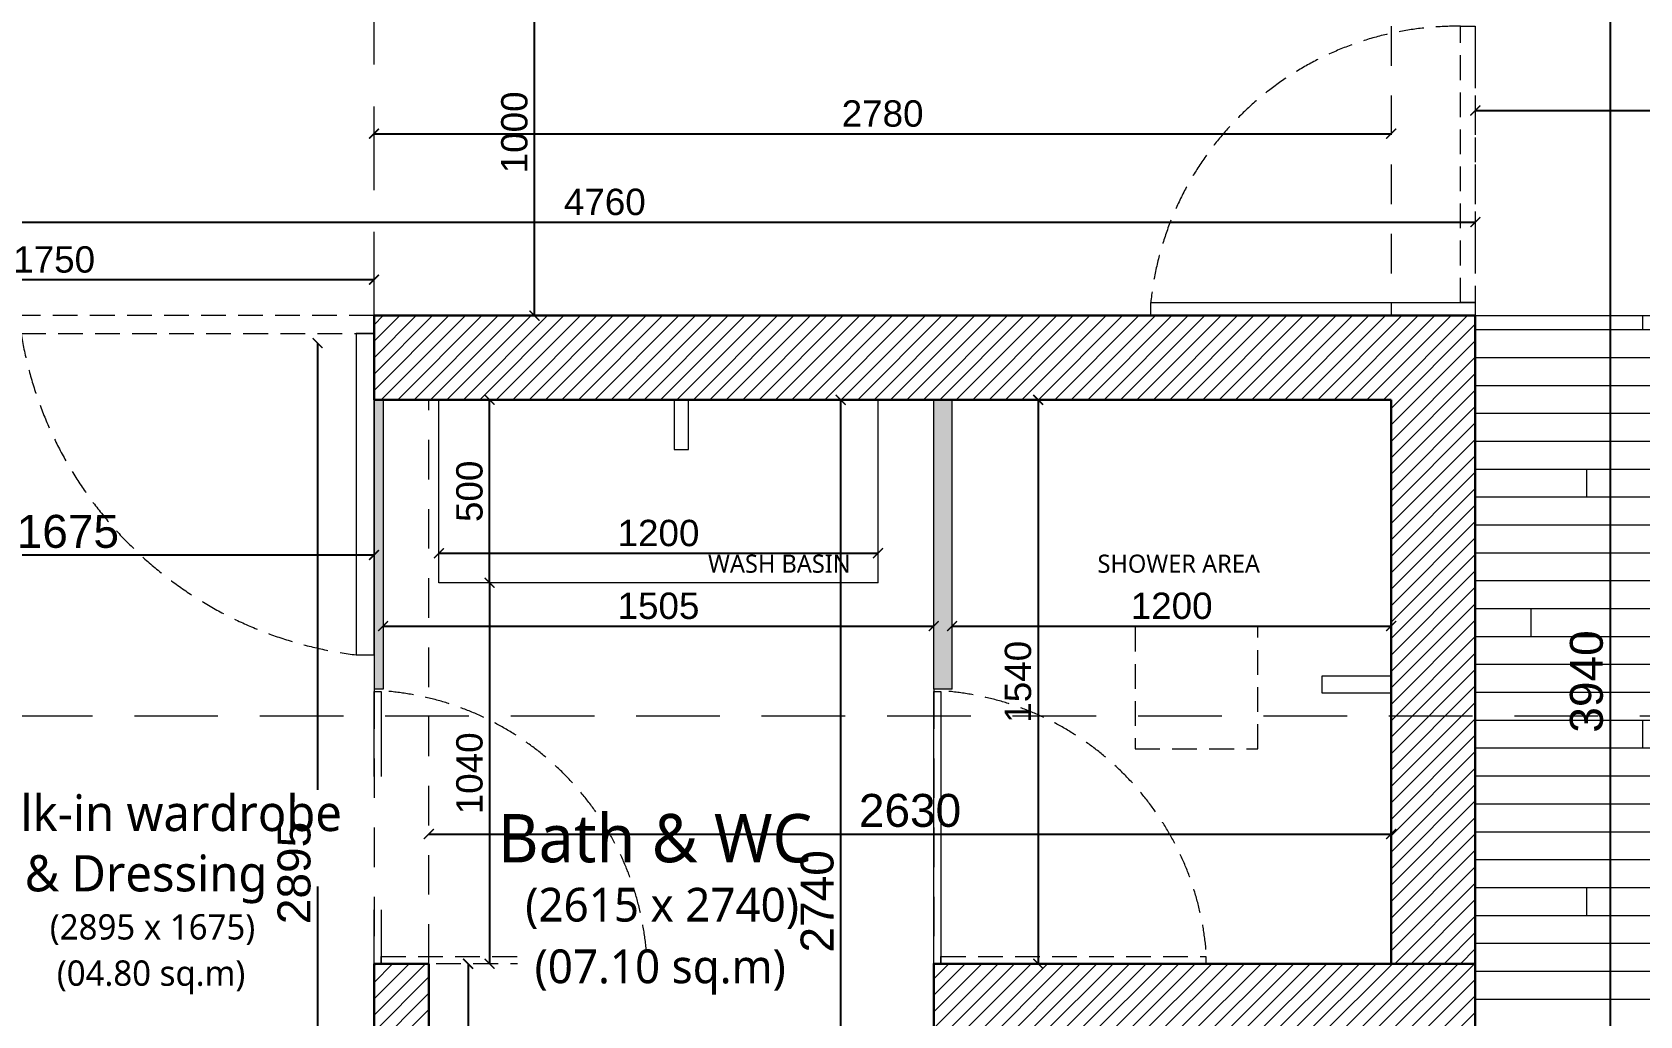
# Model space of a CAD drawing. Header units: millimetres. Extents: x 922141 to 965068, y 34629 to 256118.
# Drawn here: x 938773 to 943167, y 139279 to 141966 of the extents above; entities that cross this region are included whole.
import ezdxf

# ---------------------------------------------------------------- set-up
doc = ezdxf.new("R2010")
doc.units = ezdxf.units.MM
doc.header["$PDMODE"] = 35
for name, pattern in [('DASHED', [19.05, 12.7, -6.35]), ('DASHED2', [0.375, 0.25, -0.125]), ('HIDDEN', [0.35, 0.2, -0.15])]:
    doc.linetypes.add(name, pattern=pattern)
doc.layers.get('0').update_dxf_attribs({"plot": 0})
doc.layers.get('Defpoints').update_dxf_attribs({"color": 6})
for name, color, linetype, lineweight in [('A-HATCH', 251, 'Continuous', 9), ('HATCH', 8, 'Continuous', 5), ('MCA__ ARREDO', 133, 'Continuous', 5), ('MCA__ FINESTRE', 111, 'Continuous', 5), ('MCA__ LANDSCAPE', 136, 'Continuous', 5), ('MCA__ LAYOUT TESTO', 6, 'Continuous', 5), ('MCA__ MURI ESISTENTI SEZIONATI', 30, 'Continuous', 30), ('MCA__ SCALE', 154, 'Continuous', 18)]:
    doc.layers.add(name, color=color, linetype=linetype, lineweight=lineweight)
doc.layers.add('MCA__ FACCIATA', color=140, linetype='Continuous')
doc.styles.get("Standard").update_dxf_attribs({"font": 'arial.ttf'})
doc.dimstyles.new('ISO-25', dxfattribs={"dimtxt": 250, "dimasz": 20, "dimexe": 1.25, "dimexo": 0.625, "dimtad": 1, "dimdec": 1, "dimrnd": 5, "dimtxsty": 'Standard', "dimcen": 2.5, "dimadec": 0, "dimazin": 0, "dimtfac": 1, "dimtdec": 1, "dimtmove": 0, "dimatfit": 3, "dimfxl": 1, "dimarcsym": 0})

# ---------------------------------------------------------------- blocks, each defined once
blk = doc.blocks.new('_ArchTick')
at = {"color": 0, "linetype": 'ByBlock', "const_width": 0.15}
blk.add_lwpolyline([(-0.5, -0.5), (0.5, 0.5)], dxfattribs=at)
blk = doc.blocks.new('*D157')
at = {"layer": 'Defpoints', "color": 0, "transparency": 16777216}
for p in [(939706.9, 141691.9), (942486.9, 141691.9), (942486.9, 141688.3)]:
    blk.add_point(p, dxfattribs=at)
at = {"layer": 'MCA__ FACCIATA', "color": 0, "lineweight": -2, "transparency": 16777216}
blk.add_line((939706.9, 141688.3), (942486.9, 141688.3), dxfattribs=at)
at = {"layer": 'MCA__ FACCIATA', "color": 0, "lineweight": -2, "transparency": 16777216, "xscale": 27, "yscale": 27, "zscale": 27, "rotation": 180}
blk.add_blockref('_ArchTick', (939706.9, 141688.3), dxfattribs=at)
at = {"layer": 'MCA__ FACCIATA', "color": 0, "lineweight": -2, "transparency": 16777216, "xscale": 27, "yscale": 27, "zscale": 27}
blk.add_blockref('_ArchTick', (942486.9, 141688.3), dxfattribs=at)
at = {"layer": 'MCA__ FACCIATA', "color": 0, "lineweight": 0, "transparency": 16777216, "insert": (941096.9, 141743), "char_height": 72, "attachment_point": 5}
blk.add_mtext('2780', dxfattribs=at)
blk = doc.blocks.new('*D160')
at = {"layer": 'Defpoints', "color": 0, "transparency": 16777216}
for p in [(943110.8, 142162.4), (943085, 138221.4), (943110.8, 138221.4)]:
    blk.add_point(p, dxfattribs=at)
at = {"layer": 'MCA__ FACCIATA', "color": 0, "lineweight": -2, "transparency": 16777216}
blk.add_line((943085, 142162.4), (943085, 138221.4), dxfattribs=at)
at = {"layer": 'MCA__ FACCIATA', "color": 0, "lineweight": -2, "transparency": 16777216, "xscale": 27, "yscale": 27, "zscale": 27}
for p, rotation in [((943085, 142162.4), 90), ((943085, 138221.4), 270)]:
    blk.add_blockref('_ArchTick', p, dxfattribs=dict(at, rotation=rotation))
at = {"layer": 'MCA__ FACCIATA', "color": 0, "lineweight": 0, "transparency": 16777216, "insert": (943021, 140191.9), "char_height": 90, "attachment_point": 5, "rotation": 90}
blk.add_mtext('3940', dxfattribs=at)
blk = doc.blocks.new('*D135')
at = {"layer": 'Defpoints', "color": 0, "transparency": 16777216}
for p in [(946816.9, 141751.7), (942716.9, 141631.1), (946816.9, 141631.1)]:
    blk.add_point(p, dxfattribs=at)
at = {"layer": 'MCA__ FACCIATA', "color": 0, "lineweight": -2, "transparency": 16777216}
blk.add_line((942716.9, 141751.7), (946816.9, 141751.7), dxfattribs=at)
at = {"layer": 'MCA__ FACCIATA', "color": 0, "lineweight": -2, "transparency": 16777216, "xscale": 27, "yscale": 27, "zscale": 27, "rotation": 180}
blk.add_blockref('_ArchTick', (942716.9, 141751.7), dxfattribs=at)
at = {"layer": 'MCA__ FACCIATA', "color": 0, "lineweight": -2, "transparency": 16777216, "xscale": 27, "yscale": 27, "zscale": 27}
blk.add_blockref('_ArchTick', (946816.9, 141751.7), dxfattribs=at)
at = {"layer": 'MCA__ FACCIATA', "color": 0, "lineweight": 0, "transparency": 16777216, "insert": (944766.9, 141815.7), "char_height": 90, "attachment_point": 5}
blk.add_mtext('4100', dxfattribs=at)
blk = doc.blocks.new('*D143')
at = {"layer": 'Defpoints', "color": 0, "transparency": 16777216}
for p in [(939706.9, 141289.6), (937958.5, 141046.4), (939706.9, 141046.4)]:
    blk.add_point(p, dxfattribs=at)
at = {"layer": 'MCA__ FACCIATA', "color": 0, "lineweight": -2, "transparency": 16777216}
blk.add_line((937958.5, 141289.6), (939706.9, 141289.6), dxfattribs=at)
at = {"layer": 'MCA__ FACCIATA', "color": 0, "lineweight": -2, "transparency": 16777216, "xscale": 27, "yscale": 27, "zscale": 27, "rotation": 180}
blk.add_blockref('_ArchTick', (937958.5, 141289.6), dxfattribs=at)
at = {"layer": 'MCA__ FACCIATA', "color": 0, "lineweight": -2, "transparency": 16777216, "xscale": 27, "yscale": 27, "zscale": 27}
blk.add_blockref('_ArchTick', (939706.9, 141289.6), dxfattribs=at)
at = {"layer": 'MCA__ FACCIATA', "color": 0, "lineweight": 0, "transparency": 16777216, "insert": (938832.7, 141344.3), "char_height": 72, "attachment_point": 5}
blk.add_mtext('1750', dxfattribs=at)
blk = doc.blocks.new('*D145')
at = {"layer": 'Defpoints', "color": 0, "transparency": 16777216}
for p in [(939540.7, 141116.4), (939540.7, 138221.4), (939552.7, 138221.4)]:
    blk.add_point(p, dxfattribs=at)
at = {"layer": 'MCA__ FACCIATA', "color": 0, "lineweight": -2, "transparency": 16777216}
blk.add_line((939552.7, 141116.4), (939552.7, 138221.4), dxfattribs=at)
at = {"layer": 'MCA__ FACCIATA', "color": 0, "lineweight": -2, "transparency": 16777216, "xscale": 27, "yscale": 27, "zscale": 27}
for p, rotation in [((939552.7, 141116.4), 90), ((939552.7, 138221.4), 270)]:
    blk.add_blockref('_ArchTick', p, dxfattribs=dict(at, rotation=rotation))
at = {"layer": 'MCA__ FACCIATA', "color": 0, "lineweight": 0, "transparency": 16777216, "insert": (939488.8, 139668.9), "char_height": 90, "attachment_point": 5, "rotation": 90}
blk.add_mtext('2895', dxfattribs=at)
blk = doc.blocks.new('*D153')
at = {"layer": 'Defpoints', "color": 0, "transparency": 16777216}
for p in [(938033.5, 140545.5), (938033.5, 140537.4), (939706.9, 140545.5)]:
    blk.add_point(p, dxfattribs=at)
at = {"layer": 'MCA__ FACCIATA', "color": 0, "lineweight": -2, "transparency": 16777216}
blk.add_line((939706.9, 140537.4), (938033.5, 140537.4), dxfattribs=at)
at = {"layer": 'MCA__ FACCIATA', "color": 0, "lineweight": -2, "transparency": 16777216, "xscale": 27, "yscale": 27, "zscale": 27, "rotation": 180}
blk.add_blockref('_ArchTick', (938033.5, 140537.4), dxfattribs=at)
at = {"layer": 'MCA__ FACCIATA', "color": 0, "lineweight": -2, "transparency": 16777216, "xscale": 27, "yscale": 27, "zscale": 27}
blk.add_blockref('_ArchTick', (939706.9, 140537.4), dxfattribs=at)
at = {"layer": 'MCA__ FACCIATA', "color": 0, "lineweight": 0, "transparency": 16777216, "insert": (938870.2, 140601.4), "char_height": 90, "attachment_point": 5}
blk.add_mtext('1675', dxfattribs=at)
blk = doc.blocks.new('*D154')
at = {"layer": 'Defpoints', "color": 0, "transparency": 16777216}
for p in [(939914.7, 139420.9), (939914.7, 138221.4), (939964, 138221.4)]:
    blk.add_point(p, dxfattribs=at)
at = {"layer": 'MCA__ FACCIATA', "color": 0, "lineweight": -2, "transparency": 16777216}
blk.add_line((939964, 139420.9), (939964, 138221.4), dxfattribs=at)
at = {"layer": 'MCA__ FACCIATA', "color": 0, "lineweight": -2, "transparency": 16777216, "xscale": 27, "yscale": 27, "zscale": 27}
for p, rotation in [((939964, 139420.9), 90), ((939964, 138221.4), 270)]:
    blk.add_blockref('_ArchTick', p, dxfattribs=dict(at, rotation=rotation))
at = {"layer": 'MCA__ FACCIATA', "color": 0, "lineweight": 0, "transparency": 16777216, "insert": (939909.2, 138821.1), "char_height": 72, "attachment_point": 5, "rotation": 90}
blk.add_mtext('1200', dxfattribs=at)
blk = doc.blocks.new('*D155')
at = {"layer": 'Defpoints', "color": 0, "transparency": 16777216}
for p in [(940022.8, 140461.4), (940022.8, 139420.9), (940022.8, 139420.9)]:
    blk.add_point(p, dxfattribs=at)
at = {"layer": 'MCA__ FACCIATA', "color": 0, "lineweight": -2, "transparency": 16777216}
blk.add_line((940022.8, 140461.4), (940022.8, 139420.9), dxfattribs=at)
at = {"layer": 'MCA__ FACCIATA', "color": 0, "lineweight": -2, "transparency": 16777216, "xscale": 27, "yscale": 27, "zscale": 27}
for p, rotation in [((940022.8, 140461.4), 90), ((940022.8, 139420.9), 270)]:
    blk.add_blockref('_ArchTick', p, dxfattribs=dict(at, rotation=rotation))
at = {"layer": 'MCA__ FACCIATA', "color": 0, "lineweight": 0, "transparency": 16777216, "insert": (939968.1, 139941.1), "char_height": 72, "attachment_point": 5, "rotation": 90}
blk.add_mtext('1040', dxfattribs=at)
blk = doc.blocks.new('*D147')
at = {"layer": 'Defpoints', "color": 0, "transparency": 16777216}
for p in [(940022.8, 140961.4), (940073.1, 140961.4), (940073.1, 140461.4)]:
    blk.add_point(p, dxfattribs=at)
at = {"layer": 'MCA__ FACCIATA', "color": 0, "lineweight": -2, "transparency": 16777216}
blk.add_line((940022.8, 140461.4), (940022.8, 140961.4), dxfattribs=at)
at = {"layer": 'MCA__ FACCIATA', "color": 0, "lineweight": -2, "transparency": 16777216, "xscale": 27, "yscale": 27, "zscale": 27}
for p, rotation in [((940022.8, 140961.4), 90), ((940022.8, 140461.4), 270)]:
    blk.add_blockref('_ArchTick', p, dxfattribs=dict(at, rotation=rotation))
at = {"layer": 'MCA__ FACCIATA', "color": 0, "lineweight": 0, "transparency": 16777216, "insert": (939968.1, 140711.4), "char_height": 72, "attachment_point": 5, "rotation": 90}
blk.add_mtext('500', dxfattribs=at)
blk = doc.blocks.new('*D186')
at = {"layer": 'Defpoints', "color": 0, "transparency": 16777216}
for p in [(939731.9, 140394.9), (941236.9, 140394.9), (941236.9, 140343.4)]:
    blk.add_point(p, dxfattribs=at)
at = {"layer": 'MCA__ FACCIATA', "color": 0, "lineweight": -2, "transparency": 16777216}
blk.add_line((939731.9, 140343.4), (941236.9, 140343.4), dxfattribs=at)
at = {"layer": 'MCA__ FACCIATA', "color": 0, "lineweight": -2, "transparency": 16777216, "xscale": 27, "yscale": 27, "zscale": 27, "rotation": 180}
blk.add_blockref('_ArchTick', (939731.9, 140343.4), dxfattribs=at)
at = {"layer": 'MCA__ FACCIATA', "color": 0, "lineweight": -2, "transparency": 16777216, "xscale": 27, "yscale": 27, "zscale": 27}
blk.add_blockref('_ArchTick', (941236.9, 140343.4), dxfattribs=at)
at = {"layer": 'MCA__ FACCIATA', "color": 0, "lineweight": 0, "transparency": 16777216, "insert": (940484.4, 140398.2), "char_height": 72, "attachment_point": 5}
blk.add_mtext('1505', dxfattribs=at)
blk = doc.blocks.new('*D187')
at = {"layer": 'Defpoints', "color": 0, "transparency": 16777216}
for p in [(941286.9, 140421.9), (942486.9, 140421.9), (942486.9, 140343.4)]:
    blk.add_point(p, dxfattribs=at)
at = {"layer": 'MCA__ FACCIATA', "color": 0, "lineweight": -2, "transparency": 16777216}
blk.add_line((941286.9, 140343.4), (942486.9, 140343.4), dxfattribs=at)
at = {"layer": 'MCA__ FACCIATA', "color": 0, "lineweight": -2, "transparency": 16777216, "xscale": 27, "yscale": 27, "zscale": 27, "rotation": 180}
blk.add_blockref('_ArchTick', (941286.9, 140343.4), dxfattribs=at)
at = {"layer": 'MCA__ FACCIATA', "color": 0, "lineweight": -2, "transparency": 16777216, "xscale": 27, "yscale": 27, "zscale": 27}
blk.add_blockref('_ArchTick', (942486.9, 140343.4), dxfattribs=at)
at = {"layer": 'MCA__ FACCIATA', "color": 0, "lineweight": 0, "transparency": 16777216, "insert": (941886.9, 140398.2), "char_height": 72, "attachment_point": 5}
blk.add_mtext('1200', dxfattribs=at)
blk = doc.blocks.new('*D188')
at = {"layer": 'Defpoints', "color": 0, "transparency": 16777216}
for p in [(941561.3, 140961.4), (941522.1, 139420.9), (941561.3, 139420.9)]:
    blk.add_point(p, dxfattribs=at)
at = {"layer": 'MCA__ FACCIATA', "color": 0, "lineweight": -2, "transparency": 16777216}
blk.add_line((941522.1, 140961.4), (941522.1, 139420.9), dxfattribs=at)
at = {"layer": 'MCA__ FACCIATA', "color": 0, "lineweight": -2, "transparency": 16777216, "xscale": 27, "yscale": 27, "zscale": 27}
for p, rotation in [((941522.1, 140961.4), 90), ((941522.1, 139420.9), 270)]:
    blk.add_blockref('_ArchTick', p, dxfattribs=dict(at, rotation=rotation))
at = {"layer": 'MCA__ FACCIATA', "color": 0, "lineweight": 0, "transparency": 16777216, "insert": (941467.3, 140191.1), "char_height": 72, "attachment_point": 5, "rotation": 90}
blk.add_mtext('1540', dxfattribs=at)
blk = doc.blocks.new('*D189')
at = {"layer": 'Defpoints', "color": 0, "transparency": 16777216}
for p in [(939884.4, 140542.4), (941084.4, 140542.4), (941084.4, 140542.4)]:
    blk.add_point(p, dxfattribs=at)
at = {"layer": 'MCA__ FACCIATA', "color": 0, "lineweight": -2, "transparency": 16777216}
blk.add_line((939884.4, 140542.4), (941084.4, 140542.4), dxfattribs=at)
at = {"layer": 'MCA__ FACCIATA', "color": 0, "lineweight": -2, "transparency": 16777216, "xscale": 27, "yscale": 27, "zscale": 27, "rotation": 180}
blk.add_blockref('_ArchTick', (939884.4, 140542.4), dxfattribs=at)
at = {"layer": 'MCA__ FACCIATA', "color": 0, "lineweight": -2, "transparency": 16777216, "xscale": 27, "yscale": 27, "zscale": 27}
blk.add_blockref('_ArchTick', (941084.4, 140542.4), dxfattribs=at)
at = {"layer": 'MCA__ FACCIATA', "color": 0, "lineweight": 0, "transparency": 16777216, "insert": (940484.4, 140597.1), "char_height": 72, "attachment_point": 5}
blk.add_mtext('1200', dxfattribs=at)
blk = doc.blocks.new('*D190')
at = {"layer": 'Defpoints', "color": 0, "transparency": 16777216}
for p in [(939856.9, 139802.7), (942486.9, 139802.7), (942486.9, 139775.3)]:
    blk.add_point(p, dxfattribs=at)
at = {"layer": 'MCA__ FACCIATA', "color": 0, "lineweight": -2, "transparency": 16777216}
blk.add_line((939856.9, 139775.3), (942486.9, 139775.3), dxfattribs=at)
at = {"layer": 'MCA__ FACCIATA', "color": 0, "lineweight": -2, "transparency": 16777216, "xscale": 27, "yscale": 27, "zscale": 27, "rotation": 180}
blk.add_blockref('_ArchTick', (939856.9, 139775.3), dxfattribs=at)
at = {"layer": 'MCA__ FACCIATA', "color": 0, "lineweight": -2, "transparency": 16777216, "xscale": 27, "yscale": 27, "zscale": 27}
blk.add_blockref('_ArchTick', (942486.9, 139775.3), dxfattribs=at)
at = {"layer": 'MCA__ FACCIATA', "color": 0, "lineweight": 0, "transparency": 16777216, "insert": (941171.9, 139839.2), "char_height": 90, "attachment_point": 5}
blk.add_mtext('2630', dxfattribs=at)
blk = doc.blocks.new('*D191')
at = {"layer": 'Defpoints', "color": 0, "transparency": 16777216}
for p in [(940938.8, 140961.4), (940938.8, 138221.4), (940982.3, 138221.4)]:
    blk.add_point(p, dxfattribs=at)
at = {"layer": 'MCA__ FACCIATA', "color": 0, "lineweight": -2, "transparency": 16777216}
blk.add_line((940982.3, 140961.4), (940982.3, 138221.4), dxfattribs=at)
at = {"layer": 'MCA__ FACCIATA', "color": 0, "lineweight": -2, "transparency": 16777216, "xscale": 27, "yscale": 27, "zscale": 27}
for p, rotation in [((940982.3, 140961.4), 90), ((940982.3, 138221.4), 270)]:
    blk.add_blockref('_ArchTick', p, dxfattribs=dict(at, rotation=rotation))
at = {"layer": 'MCA__ FACCIATA', "color": 0, "lineweight": 0, "transparency": 16777216, "insert": (940918.4, 139591.4), "char_height": 90, "attachment_point": 5, "rotation": 90}
blk.add_mtext('2740', dxfattribs=at)
blk = doc.blocks.new('*D194')
at = {"layer": 'Defpoints', "color": 0, "transparency": 16777216}
for p in [(940145.6, 142192.4), (940145.6, 142192.4), (940145.6, 141191.4)]:
    blk.add_point(p, dxfattribs=at)
at = {"layer": 'MCA__ FACCIATA', "color": 0, "lineweight": -2, "transparency": 16777216}
blk.add_line((940145.6, 141191.4), (940145.6, 142192.4), dxfattribs=at)
at = {"layer": 'MCA__ FACCIATA', "color": 0, "lineweight": -2, "transparency": 16777216, "xscale": 27, "yscale": 27, "zscale": 27}
for p, rotation in [((940145.6, 142192.4), 90), ((940145.6, 141191.4), 270)]:
    blk.add_blockref('_ArchTick', p, dxfattribs=dict(at, rotation=rotation))
at = {"layer": 'MCA__ FACCIATA', "color": 0, "lineweight": 0, "transparency": 16777216, "insert": (940090.8, 141691.9), "char_height": 72, "attachment_point": 5, "rotation": 90}
blk.add_mtext('1000', dxfattribs=at)
blk = doc.blocks.new('*D195')
at = {"layer": 'Defpoints', "color": 0, "transparency": 16777216}
for p in [(942716.9, 141446.8), (937958.5, 141191.4), (942716.9, 141191.4)]:
    blk.add_point(p, dxfattribs=at)
at = {"layer": 'MCA__ FACCIATA', "color": 0, "lineweight": -2, "transparency": 16777216}
blk.add_line((937958.5, 141446.8), (942716.9, 141446.8), dxfattribs=at)
at = {"layer": 'MCA__ FACCIATA', "color": 0, "lineweight": -2, "transparency": 16777216, "xscale": 27, "yscale": 27, "zscale": 27, "rotation": 180}
blk.add_blockref('_ArchTick', (937958.5, 141446.8), dxfattribs=at)
at = {"layer": 'MCA__ FACCIATA', "color": 0, "lineweight": -2, "transparency": 16777216, "xscale": 27, "yscale": 27, "zscale": 27}
blk.add_blockref('_ArchTick', (942716.9, 141446.8), dxfattribs=at)
at = {"layer": 'MCA__ FACCIATA', "color": 0, "lineweight": 0, "transparency": 16777216, "insert": (940337.7, 141501.6), "char_height": 72, "attachment_point": 5}
blk.add_mtext('4760', dxfattribs=at)

msp = doc.modelspace()

# ---------------------------------------------------------------- hatches: boundary and pattern name
at = {"layer": 'A-HATCH', "ltscale": 600, "true_color": 0xc7c8ca}
h = msp.add_hatch(dxfattribs=at)
h.set_pattern_fill('BOARD', color=9, scale=3)
h.set_pattern_definition([(0, (295321.784, -305455.125), (0, 76.2), []), (90, (295321.78, -305455.12), (-304.8, 304.8), [76.2, -1066.8]), (90, (295778.98, -305302.72), (-304.8, 304.8), [76.2, -1066.8])])
h.paths.add_polyline_path([(944766.89, 141191.36), (946816.89, 141191.36), (946816.89, 141004.36), (946816.89, 140554.36), (946816.89, 140444.36), (946816.89, 138221.36), (946661.89, 138221.36), (946616.73, 138221.36), (946268.84, 138574.07), (946765.66, 138574.07), (946765.66, 140368.93), (946165.66, 140368.93), (946165.66, 138678.69), (945425.16, 139429.45), (945425.16, 139775.19), (945246.46, 139775.19), (945246.46, 139952.24), (944909.53, 139952.24), (944766.89, 140096.86), (944766.89, 140404.36), (946016.89, 140404.36), (946016.89, 141004.36), (944766.89, 141004.36)])
h.paths.add_polyline_path([(942962.53, 138221.36), (944287.31, 139598.38), (944287.31, 139597.41), (944860.58, 139597.41), (944860.58, 138816.03), (945425.16, 138816.03), (945425.16, 139429.45), (946165.66, 138678.69), (946165.66, 138624.07), (946165.66, 138574.07), (946268.84, 138574.07), (946616.73, 138221.36)])
h.paths.add_polyline_path([(944638.4, 138526.42), (944638.4, 138416.14), (944892.83, 138416.14), (944892.83, 138526.42)], flags=16)
h.paths.add_polyline_path([(944136.81, 138978.89), (944136.81, 138786.11), (945584, 138786.11), (945584, 138978.89)])
h.paths.add_polyline_path([(942716.89, 140096.86), (944766.89, 140096.86), (944627.76, 139952.24), (944287.31, 139952.24), (944287.31, 139598.38), (942962.53, 138221.36), (942871.89, 138221.36), (942716.89, 138221.36)])
h.paths.add_polyline_path([(943213.15, 139504.14), (943323.43, 139504.14), (943323.43, 139757.69), (943213.15, 139757.69)], flags=16)
h.paths.add_polyline_path([(942716.89, 140096.86), (942716.89, 141191.36), (944766.89, 141191.36), (944766.89, 141004.36), (943516.89, 141004.36), (943516.89, 140404.36), (944766.89, 140404.36), (944766.89, 140096.86)])
h.paths.add_polyline_path([(944045.58, 139473.26), (944045.58, 139268.75), (945433.12, 139268.75), (945433.12, 139473.26)])
h.paths.add_polyline_path([(944363.17, 139285.2), (944363.17, 139112.21), (945129.96, 139112.21), (945129.96, 139285.2)])
h.paths.add_polyline_path([(944386.37, 139128.48), (944386.37, 138941.5), (945082.4, 138941.5), (945082.4, 139128.48)])
h.paths.add_polyline_path([(942950.41, 140029.39), (943088.36, 140029.39), (943088.36, 140343.77), (942950.41, 140343.77)])
h.paths.add_polyline_path([(944045.58, 139473.26), (944045.58, 139268.75), (945433.12, 139268.75), (945433.12, 139473.26)])
h.paths.add_polyline_path([(942950.41, 140029.39), (943088.36, 140029.39), (943088.36, 140343.77), (942950.41, 140343.77)])
at = {"layer": 'MCA__ LANDSCAPE'}
h = msp.add_hatch(color=256, dxfattribs=at)
h.dxf.hatch_style = 1
h.paths.add_polyline_path([(941236.89, 140170.85), (941286.89, 140170.85), (941286.89, 140961.36), (941236.89, 140961.36)])
h.paths.add_polyline_path([(939706.89, 140170.85), (939706.89, 140961.36), (939731.89, 140961.36), (939731.89, 140170.85)])
at = {"layer": 'MCA__ SCALE'}
h = msp.add_hatch(dxfattribs=at)
h.set_pattern_fill('ANSI31', color=256, scale=10)
h.set_pattern_definition([(45, (302495.456, -40380.863), (-22.4506403, 22.4506403), [])])
h.paths.add_polyline_path([(941236.89, 139420.85), (941236.89, 138221.36), (941236.89, 137991.36), (942486.89, 137991.36), (942486.89, 137726.97), (942871.89, 138127.15), (942871.89, 138221.36), (941486.89, 138221.36), (941486.89, 139220.85), (942716.89, 139220.85), (942716.89, 139420.85)])

# ---------------------------------------------------------------- linework, layer by layer
at = {"layer": 'HATCH', "linetype": 'HIDDEN', "lineweight": 9, "ltscale": 540}
for p, q in [((942486.89, 141981.85), (942486.89, 141191.36)), ((942716.89, 141981.85), (942716.89, 141046.36))]:
    msp.add_line(p, q, dxfattribs=at)
at = {"layer": 'MCA__ ARREDO', "lineweight": 9}
for p, q in [((942716.89, 141191.36), (946816.89, 141191.36)), ((939884.39, 140461.36), (939884.39, 140961.36))]:
    msp.add_line(p, q, dxfattribs=at)
at = {"layer": 'MCA__ ARREDO', "linetype": 'DASHED2', "lineweight": 9, "ltscale": 270}
for points in [[(942676.79, 141227.45), (942676.79, 141981.85), (942716.89, 141981.85), (942716.89, 141227.45)], [(939706.89, 141191.36), (938742.25, 141191.36), (938742.25, 141142.59), (939706.89, 141142.59)], [(942122.72, 140340.95), (941787.36, 140340.95), (941787.36, 140007.96), (942122.72, 140007.96)]]:
    msp.add_lwpolyline(points, close=True, dxfattribs=at)
at = {"layer": 'MCA__ ARREDO', "lineweight": 9}
for points in [[(942716.89, 141191.36), (941829.73, 141191.36), (941829.73, 141227.45), (942716.89, 141227.45)], [(939658.12, 141142.59), (939658.12, 140264.73), (939706.89, 140264.73), (939706.89, 141142.59)], [(940566.42, 140961.36), (940527.35, 140961.36), (940527.35, 140825.84), (940566.42, 140825.84)], [(942486.89, 140206.13), (942297.44, 140206.13), (942297.44, 140161.08), (942486.89, 140161.08)]]:
    msp.add_lwpolyline(points, close=True, dxfattribs=at)
at = {"layer": 'MCA__ ARREDO', "linetype": 'DASHED2', "lineweight": 9, "ltscale": 270}
for centre, radius, start, end in [((942667.43, 141139.62), 842.29, 89.36353, 174.01406), ((939786.12, 141314.96), 1058, 189.37643, 263.0511)]:
    msp.add_arc(centre, radius, start, end, dxfattribs=at)
at = {"layer": 'MCA__ FINESTRE', "linetype": 'DASHED', "ltscale": 18}
for p, q in [((939706.89, 141191.36), (939706.89, 142192.36)), ((944766.89, 140096.86), (934728.07, 140096.86))]:
    msp.add_line(p, q, dxfattribs=at)
at = {"layer": 'MCA__ MURI ESISTENTI SEZIONATI'}
for p, q in [((939706.89, 140961.36), (939706.89, 141191.36)), ((939706.89, 141191.36), (942716.89, 141191.36)), ((942716.89, 141191.36), (942716.89, 139220.85)), ((942486.89, 140961.36), (939706.89, 140961.36)), ((942486.89, 139420.85), (942486.89, 140961.36)), ((939706.89, 137991.36), (939706.89, 139420.85)), ((939856.89, 139420.85), (939706.89, 139420.85)), ((939856.89, 138221.36), (939856.89, 139420.85))]:
    msp.add_line(p, q, dxfattribs=at)
msp.add_lwpolyline([(942716.89, 139420.85), (941236.89, 139420.85), (941236.89, 137991.36), (942486.89, 137991.36), (942486.89, 137771.36)], dxfattribs=at)
at = {"layer": 'MCA__ SCALE'}
for p, q in [((939706.89, 140961.36), (939706.89, 140170.85)), ((939731.89, 140961.36), (939731.89, 140170.85)), ((941236.89, 140170.85), (941236.89, 140961.36)), ((941286.89, 140170.85), (941286.89, 140961.36)), ((939731.89, 140170.85), (939706.89, 140170.85)), ((941286.89, 140170.85), (941236.89, 140170.85))]:
    msp.add_line(p, q, dxfattribs=at)
at = {"layer": 'MCA__ SCALE', "lineweight": 9}
msp.add_lwpolyline([(939706.89, 139420.85), (939706.89, 140165.04), (939726.47, 140165.04), (939726.47, 139420.85)], close=True, dxfattribs=at)
at = {"layer": 'MCA__ SCALE', "linetype": 'DASHED2', "lineweight": 9, "ltscale": 270}
for points in [[(939726.47, 139440.43), (940450.78, 139440.43), (940450.78, 139420.85), (939726.47, 139420.85)], [(941256.47, 139440.43), (941980.78, 139440.43), (941980.78, 139420.85), (941256.47, 139420.85)]]:
    msp.add_lwpolyline(points, close=True, dxfattribs=at)

# ---------------------------------------------------------------- texts
at = {"layer": 'MCA__ LAYOUT TESTO', "color": 14, "insert": (938820.95, 139556.25), "char_height": 69.2139, "attachment_point": 1, "bg_fill": 2}
msp.add_mtext_dynamic_manual_height_columns('{\\fSegoe UI Light|b0|i0|c0|p34;(2895 x 1675)}', width=735.5127, gutter_width=1, heights=[0], dxfattribs=at)

# ---------------------------------------------------------------- dimensions: what is measured, and where the dimension line sits
at = {"layer": 'MCA__ FACCIATA', "color": 252, "lineweight": 0, "true_color": 0x939598}
for p1, p2, distance, override, picture, middle in [((940145.59, 141191.36), (940145.59, 142192.36), 0, {"dimtxt": 72, "dimasz": 27, "dimgap": 18, "dimblk1": 'ArchTick', "dimblk2": 'ArchTick', "dimsah": 1, "dimse1": 1, "dimse2": 1}, '*D194', (940090.83, 141691.86)), ((943110.77, 142162.36), (943110.77, 138221.36), -25.81, {"dimtxt": 90, "dimasz": 27, "dimgap": 18, "dimblk1": 'ArchTick', "dimblk2": 'ArchTick', "dimsah": 1, "dimse1": 1, "dimse2": 1}, '*D160', (943020.98, 140191.86)), ((942716.89, 141631.1), (946816.89, 141631.1), 120.63, {"dimtxt": 90, "dimasz": 27, "dimgap": 18, "dimblk1": 'ArchTick', "dimblk2": 'ArchTick', "dimsah": 1, "dimse1": 1, "dimse2": 1}, '*D135', (944766.89, 141815.68)), ((939706.89, 141691.86), (942486.89, 141691.86), -3.58, {"dimtxt": 72, "dimasz": 27, "dimgap": 18, "dimblk1": 'ArchTick', "dimblk2": 'ArchTick', "dimsah": 1, "dimse1": 1, "dimse2": 1}, '*D157', (941096.89, 141743.04)), ((937958.52, 141191.36), (942716.89, 141191.36), 255.44, {"dimtxt": 72, "dimasz": 27, "dimgap": 18, "dimblk1": 'ArchTick', "dimblk2": 'ArchTick', "dimsah": 1, "dimse1": 1, "dimse2": 1}, '*D195', (940337.71, 141501.56)), ((937958.52, 141046.36), (939706.89, 141046.36), 243.22, {"dimtxt": 72, "dimasz": 27, "dimgap": 18, "dimblk1": 'ArchTick', "dimblk2": 'ArchTick', "dimsah": 1, "dimse1": 1, "dimse2": 1}, '*D143', (938832.71, 141344.34)), ((940073.08, 140461.36), (940073.08, 140961.36), 50.26, {"dimtxt": 72, "dimasz": 27, "dimgap": 18, "dimblk1": 'ArchTick', "dimblk2": 'ArchTick', "dimsah": 1, "dimse1": 1, "dimse2": 1}, '*D147', (939968.07, 140711.36)), ((939706.89, 140545.55), (938033.52, 140545.55), 8.12, {"dimtxt": 90, "dimasz": 27, "dimgap": 18, "dimblk1": 'ArchTick', "dimblk2": 'ArchTick', "dimsah": 1, "dimse1": 1, "dimse2": 1}, '*D153', (938870.21, 140601.37)), ((941286.89, 140421.89), (942486.89, 140421.89), -78.48, {"dimtxt": 72, "dimasz": 27, "dimgap": 18, "dimblk1": 'ArchTick', "dimblk2": 'ArchTick', "dimsah": 1, "dimse1": 1, "dimse2": 1}, '*D187', (941886.89, 140398.17)), ((939914.68, 139420.85), (939914.68, 138221.36), 49.29, {"dimtxt": 72, "dimasz": 27, "dimgap": 18, "dimblk1": 'ArchTick', "dimblk2": 'ArchTick', "dimsah": 1, "dimse1": 1, "dimse2": 1}, '*D154', (939909.2, 138821.11))]:
    dim = msp.add_aligned_dim(p1=p1, p2=p2, distance=distance, dimstyle='ISO-25', override=override, dxfattribs=at)
    dim.commit()
    dim.dimension.update_dxf_attribs({"geometry": picture, "text_midpoint": middle})

# ---------------------------------------------------------------- next in the draw order: texts
at = {"layer": 'MCA__ LAYOUT TESTO', "color": 14, "attachment_point": 1, "bg_fill": 2}
for s, width, insert, char_height in [('\\pxqc;{\\fSegoe UI Light|b0|i0|c0|p34;Walk-in wardrobe \\P& Dressing}', 2166.3896, (938000.65, 139882.22, 0), 98.877), ('{\\fSegoe UI Light|b0|i0|c0|p34;(04.80 sq.m)}', 735.5127, (938840.1, 139429.96), 69.2139)]:
    msp.add_mtext_dynamic_manual_height_columns(s, width=width, gutter_width=1, heights=[0], dxfattribs=dict(at, insert=insert, char_height=char_height))

# ---------------------------------------------------------------- next in the draw order: hatches: boundary and pattern name
at = {"layer": 'MCA__ SCALE'}
h = msp.add_hatch(dxfattribs=at)
h.set_pattern_fill('ANSI31', color=256, scale=10)
h.set_pattern_definition([(45, (302495.456, 100962.085), (-22.4506403, 22.4506403), [])])
h.paths.add_polyline_path([(942716.89, 140096.86), (942716.89, 141191.36), (939706.89, 141191.36), (939706.89, 140961.36), (942486.89, 140961.36), (942486.89, 140096.86)])
h.paths.add_polyline_path([(939706.89, 137991.36), (939706.89, 139420.85), (939856.89, 139420.85), (939856.89, 138221.36), (940267.25, 138221.36), (940267.25, 137991.36)])
h.paths.add_polyline_path([(942486.89, 139420.85), (942716.89, 139420.85), (942716.89, 140096.86), (942486.89, 140096.86)])

# ---------------------------------------------------------------- next in the draw order: dimensions: what is measured, and where the dimension line sits
at = {"layer": 'MCA__ FACCIATA', "color": 252, "lineweight": 0, "true_color": 0x939598}
dim = msp.add_aligned_dim(p1=(939540.69, 141116.36), p2=(939540.69, 138221.36), distance=12.01, dimstyle='ISO-25', override={"dimtxt": 90, "dimasz": 27, "dimgap": 18, "dimblk1": 'ArchTick', "dimblk2": 'ArchTick', "dimsah": 1, "dimse1": 1, "dimse2": 1}, dxfattribs=at)
dim.commit()
dim.dimension.update_dxf_attribs({"geometry": '*D145', "text_midpoint": (939488.75, 139668.86)})

# ---------------------------------------------------------------- next in the draw order: texts
at = {"layer": 'MCA__ ARREDO', "lineweight": 9, "char_height": 49.4385, "attachment_point": 1, "bg_fill": 2}
for s, insert in [('\\pxqc;{\\fSegoe UI Light|b0|i0|c0|p34;WASH BASIN }', (940578.7, 140538.48)), ('\\pxqc;{\\fSegoe UI Light|b0|i0|c0|p34;SHOWER AREA}', (941670.26, 140538.48))]:
    msp.add_mtext_dynamic_manual_height_columns(s, width=472.0948, gutter_width=1, heights=[0], dxfattribs=dict(at, insert=insert))
at = {"layer": 'MCA__ LAYOUT TESTO', "color": 14, "attachment_point": 1, "bg_fill": 2}
for s, width, insert, char_height in [('\\pxqc;{\\fSegoe UI Light|b0|i0|c0|p34;Bath & WC}', 2888.5195, (939030.55, 139829.86, 0), 131.8359), ('{\\fSegoe UI Light|b0|i0|c0|p34;(07.10 sq.m)}', 980.6836, (940145.72, 139459.98), 92.2852)]:
    msp.add_mtext_dynamic_manual_height_columns(s, width=width, gutter_width=1, heights=[0], dxfattribs=dict(at, insert=insert, char_height=char_height))

# ---------------------------------------------------------------- next in the draw order: linework, layer by layer
at = {"layer": 'HATCH', "linetype": 'HIDDEN', "lineweight": 9, "ltscale": 540}
for p, q in [((939856.89, 139420.85), (939856.89, 140961.36)), ((939706.89, 140170.85), (939706.89, 139420.85)), ((941236.89, 140170.85), (941236.89, 139420.85))]:
    msp.add_line(p, q, dxfattribs=at)
at = {"layer": 'MCA__ ARREDO', "lineweight": 9}
for q in [(941084.39, 140961.36), (939884.39, 140461.36)]:
    msp.add_line((941084.39, 140461.36), q, dxfattribs=at)
at = {"layer": 'MCA__ SCALE', "lineweight": 9}
msp.add_lwpolyline([(941236.89, 139420.85), (941236.89, 140165.04), (941256.47, 140165.04), (941256.47, 139420.85)], close=True, dxfattribs=at)
at = {"layer": 'MCA__ SCALE', "linetype": 'DASHED2', "lineweight": 9, "ltscale": 270}
msp.add_arc((941204.13, 139388.42), 779.94, 5.26628, 84.70952, dxfattribs=at)

# ---------------------------------------------------------------- next in the draw order: texts
at = {"layer": 'MCA__ LAYOUT TESTO', "color": 14, "insert": (940120.19, 139628.37), "char_height": 92.2852, "attachment_point": 1, "bg_fill": 2}
msp.add_mtext_dynamic_manual_height_columns('{\\fSegoe UI Light|b0|i0|c0|p34;(2615 x 2740)}', width=980.6836, gutter_width=1, heights=[0], dxfattribs=at)

# ---------------------------------------------------------------- next in the draw order: dimensions: what is measured, and where the dimension line sits
at = {"layer": 'MCA__ FACCIATA', "color": 252, "lineweight": 0, "true_color": 0x939598}
for p1, p2, distance, override, picture, middle in [((941561.3, 140961.36), (941561.3, 139420.85), -39.24, {"dimtxt": 72, "dimasz": 27, "dimgap": 18, "dimblk1": 'ArchTick', "dimblk2": 'ArchTick', "dimsah": 1, "dimse1": 1, "dimse2": 1}, '*D188', (941467.3, 140191.11)), ((939884.39, 140542.37), (941084.39, 140542.37), 0, {"dimtxt": 72, "dimasz": 27, "dimgap": 18, "dimblk1": 'ArchTick', "dimblk2": 'ArchTick', "dimsah": 1, "dimse1": 1, "dimse2": 1}, '*D189', (940484.39, 140597.13)), ((940022.83, 140461.36), (940022.83, 139420.85), 0, {"dimtxt": 72, "dimasz": 27, "dimgap": 18, "dimblk1": 'ArchTick', "dimblk2": 'ArchTick', "dimsah": 1, "dimse1": 1, "dimse2": 1}, '*D155', (939968.07, 139941.11)), ((939731.89, 140394.91), (941236.89, 140394.91), -51.51, {"dimtxt": 72, "dimasz": 27, "dimgap": 18, "dimblk1": 'ArchTick', "dimblk2": 'ArchTick', "dimsah": 1, "dimse1": 1, "dimse2": 1}, '*D186', (940484.39, 140398.17)), ((939856.89, 139802.74), (942486.89, 139802.74), -27.47, {"dimtxt": 90, "dimasz": 27, "dimgap": 18, "dimblk1": 'ArchTick', "dimblk2": 'ArchTick', "dimsah": 1, "dimse1": 1, "dimse2": 1}, '*D190', (941171.89, 139839.25))]:
    dim = msp.add_aligned_dim(p1=p1, p2=p2, distance=distance, dimstyle='ISO-25', override=override, dxfattribs=at)
    dim.commit()
    dim.dimension.update_dxf_attribs({"geometry": picture, "text_midpoint": middle})

# ---------------------------------------------------------------- next in the draw order: linework, layer by layer
at = {"layer": 'MCA__ SCALE', "linetype": 'DASHED2', "lineweight": 9, "ltscale": 270}
msp.add_arc((939674.13, 139388.42), 779.94, 5.26628, 84.70952, dxfattribs=at)

# ---------------------------------------------------------------- next in the draw order: dimensions: what is measured, and where the dimension line sits
at = {"layer": 'MCA__ FACCIATA', "color": 252, "lineweight": 0, "true_color": 0x939598}
dim = msp.add_aligned_dim(p1=(940938.82, 140961.36), p2=(940938.82, 138221.36), distance=43.51, dimstyle='ISO-25', override={"dimtxt": 90, "dimasz": 27, "dimgap": 18, "dimblk1": 'ArchTick', "dimblk2": 'ArchTick', "dimsah": 1, "dimse1": 1, "dimse2": 1}, dxfattribs=at)
dim.commit()
dim.dimension.update_dxf_attribs({"geometry": '*D191', "text_midpoint": (940918.38, 139591.36)})

doc.saveas('drawing.dxf')
